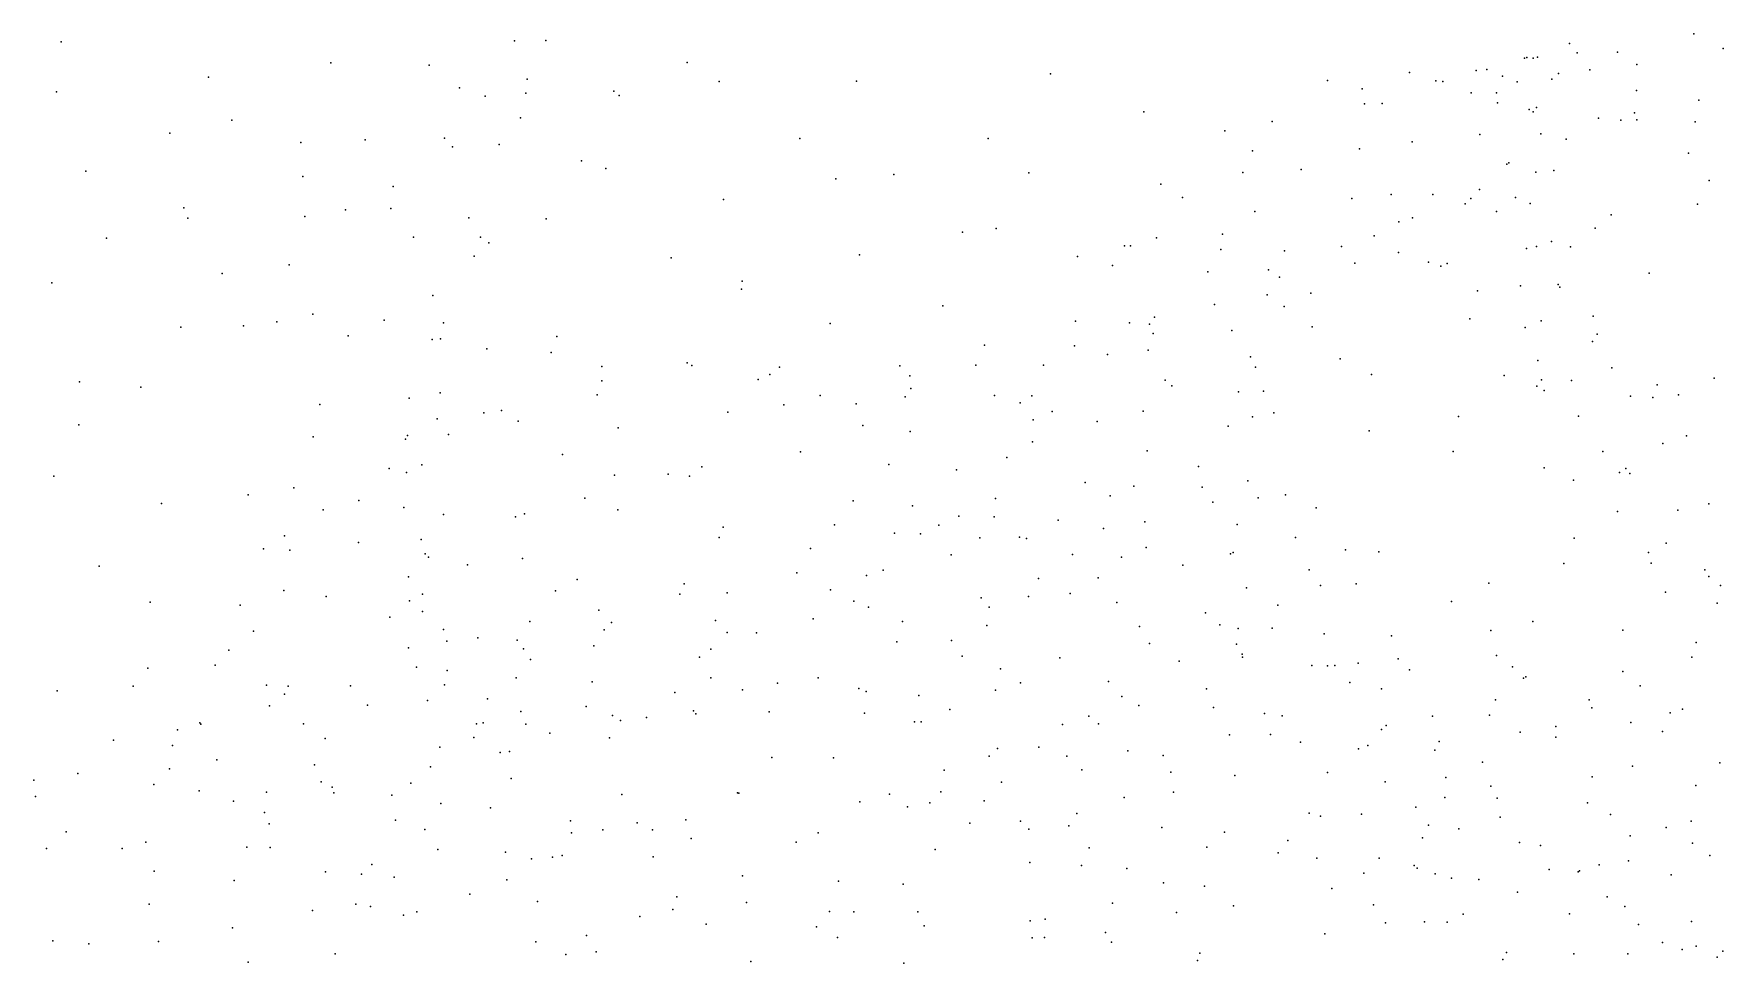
# Model space of a CAD drawing. Header units: metres. Extents: x -25 to 25, y -27.8 to 27.8.
# Drawn here: x -18.756 to -15.677, y 5.104 to 6.798 of the extents above; entities that cross this region are included whole.
import ezdxf

# ---------------------------------------------------------------- set-up
doc = ezdxf.new("R2010")
doc.units = ezdxf.units.M

msp = doc.modelspace()

# ---------------------------------------------------------------- linework, layer by layer
for p in [(-18.7057, 6.7834, 1.4063), (-17.8794, 6.7854, -11.1868), (-17.8225, 6.7856, -10.688), (-15.9564, 6.7801, -6.58), (-15.7301, 6.7981, 2.2402), (-18.2144, 6.7451, 1.6507), (-17.5649, 6.7457, 1.7505), (-16.0385, 6.7535, -6.1888), (-16.0342, 6.7551, 3.1329), (-16.0228, 6.7534, 2.8229), (-16.0152, 6.7552, -7.3378), (-15.9426, 6.7634, -6.8881), (-15.8693, 6.7645, 2.1647), (-15.6765, 6.771, -12.6761), (-18.4371, 6.7192, 1.5385), (-18.035, 6.7406, -10.1966), (-17.8565, 6.7153, -11.0477), (-16.9029, 6.7249, 1.9609), (-16.3977, 6.7127, -12.3884), (-16.2482, 6.7274, 2.7359), (-16.1267, 6.7313, 2.6392), (-16.1072, 6.7332, 3.5632), (-16.079, 6.7208, 3.2792), (-15.9889, 6.7154, 2.274), (-15.9765, 6.7255, -7.5063), (-15.9193, 6.7324, 4.2291), (-15.834, 6.7419, 2.5929), (-18.7143, 6.6925, -9.5202), (-17.9798, 6.6996, -10.3574), (-17.9332, 6.6844, -11.6588), (-17.8591, 6.6899, -11.9512), (-17.6983, 6.6936, -12.1247), (-17.6889, 6.6858, 1.6767), (-17.5064, 6.7109, -12.2093), (-17.256, 6.7115, -12.2257), (-16.3346, 6.6976, 2.9839), (-16.2001, 6.7123, 2.2563), (-16.1878, 6.7113, 3.1273), (-16.1357, 6.6905, 3.8065), (-16.0896, 6.6906, -6.0289), (-16.052, 6.7106, 4.0208), (-15.8348, 6.6947, 4.4958), (-16.7327, 6.6556, 1.9992), (-16.3305, 6.6703, 2.1396), (-16.298, 6.6707, 2.4901), (-16.0876, 6.6725, -5.8665), (-16.03, 6.66, -7.1602), (-16.0226, 6.6557, -5.7118), (-16.017, 6.6639, -6.425), (-15.838, 6.6541, 4.8476), (-15.7209, 6.6772, -5.6866), (-18.3946, 6.6404, -9.6709), (-17.8684, 6.6448, -10.757), (-16.5851, 6.6211, -12.3328), (-16.4985, 6.6383, 2.7381), (-15.904, 6.6444, 4.7009), (-15.863, 6.6409, -12.637), (-15.8338, 6.6414, -7.5671), (-15.7277, 6.6377, 5.0626), (-18.5079, 6.6167, -9.5588), (-18.2687, 6.6001, -9.9023), (-18.1517, 6.605, -10.1511), (-18.0074, 6.608, 1.6184), (-17.9925, 6.5918, -10.5298), (-17.9075, 6.5961, -11.3192), (-17.3595, 6.6072, 1.7006), (-17.0164, 6.6072, -12.2245), (-16.2436, 6.6009, 3.6225), (-16.1203, 6.6142, 4.1737), (-16.0091, 6.6154, -6.9389), (-15.9628, 6.6059, 4.9586), (-17.7575, 6.5663, -11.9708), (-16.5345, 6.5849, 3.0276), (-16.3396, 6.5882, 3.2818), (-16.0711, 6.5606, -7.2807), (-16.0675, 6.5626, 4.7684), (-15.7396, 6.5804, -12.714), (-18.661, 6.5476, 1.3739), (-18.2656, 6.5377, 1.5175), (-17.7129, 6.5524, 1.5865), (-17.2941, 6.5338, -12.2032), (-17.1884, 6.5418, 1.7008), (-16.942, 6.5445, 1.8174), (-16.5522, 6.545, 2.5198), (-16.4458, 6.5505, 2.3896), (-16.0182, 6.5461, -6.5586), (-15.9855, 6.5489, 5.1805), (-15.702, 6.5304, 5.3419), (-18.1007, 6.5197, -10.3897), (-16.7017, 6.5238, 1.9254), (-16.6622, 6.4998, 2.6237), (-16.3532, 6.4978, 3.5882), (-16.2817, 6.505, 4.012), (-16.2059, 6.5053, -5.7575), (-16.1367, 6.4981, -12.5213), (-16.1206, 6.5144, 5.0506), (-16.0553, 6.4995, -5.6563), (-18.4825, 6.4807, 1.4421), (-18.1877, 6.4773, -10.2543), (-18.1051, 6.4797, 1.5356), (-17.4987, 6.4961, 1.5364), (-16.5302, 6.474, -12.3493), (-16.1468, 6.4883, -6.0553), (-16.0898, 6.4744, -6.2098), (-16.0285, 6.4889, -7.0877), (-15.8806, 6.4678, 5.4132), (-15.7232, 6.4874, -7.6221), (-18.4749, 6.4621, -9.5801), (-18.2616, 6.4649, -10.0552), (-17.9627, 6.4623, -11.4246), (-17.8218, 6.4608, 1.5257), (-17.0627, 6.4367, 1.6241), (-17.0019, 6.443, -12.2639), (-16.2678, 6.4553, 4.503), (-16.2429, 6.4626, 4.892), (-15.9097, 6.4435, -12.6287), (-18.6234, 6.4257, -9.4595), (-18.0635, 6.4272, -10.5662), (-17.9417, 6.4272, -10.816), (-17.9264, 6.4171, -11.1679), (-16.7675, 6.4117, 1.7866), (-16.7566, 6.4118, 2.7079), (-16.7097, 6.4263, 3.0469), (-16.5922, 6.4051, 2.3188), (-16.589, 6.4326, 3.2326), (-16.3723, 6.4102, 4.1562), (-16.3128, 6.4296, 4.3558), (-16.0353, 6.4069, -7.2562), (-16.0168, 6.4102, -6.4518), (-15.9892, 6.4193, -6.885), (-15.9551, 6.4094, -7.612), (-18.2901, 6.3769, 1.4734), (-17.9531, 6.3927, -11.7886), (-17.594, 6.3898, -12.1486), (-17.2509, 6.3952, 1.4749), (-16.8536, 6.392, -12.2807), (-16.7898, 6.3757, 2.9014), (-16.4763, 6.4026, 2.0641), (-16.3479, 6.3798, 4.6862), (-16.2683, 6.3991, 5.1183), (-16.2136, 6.3816, -12.4546), (-16.191, 6.3747, -5.8644), (-16.1795, 6.3795, 5.3142), (-18.7227, 6.3439, 1.3489), (-18.4122, 6.3612, -9.7144), (-17.4644, 6.347, 1.3829), (-16.6157, 6.3642, 1.857), (-16.5055, 6.368, 3.5286), (-16.4854, 6.3542, 3.9784), (-15.8117, 6.3618, 5.5542), (-18.0282, 6.3209, -11.5019), (-17.466, 6.3325, -12.2217), (-16.5079, 6.3219, 4.205), (-16.4282, 6.325, -12.3673), (-16.1246, 6.3296, -5.7293), (-16.0458, 6.3383, -6.3002), (-15.9775, 6.3412, 5.5354), (-15.9741, 6.3362, -6.5967), (-18.2469, 6.287, -10.3269), (-17.0989, 6.3023, 1.4243), (-16.6034, 6.3048, 3.7465), (-16.477, 6.3009, 4.4424), (-15.9133, 6.283, -6.7366), (-18.4877, 6.2631, 1.4242), (-18.3732, 6.2654, -9.8671), (-18.3127, 6.2732, -10.1058), (-18.1169, 6.2762, -10.5662), (-18.0089, 6.2711, -11.2846), (-17.3039, 6.2699, -12.2952), (-16.8573, 6.2743, 1.5612), (-16.7586, 6.2714, 3.8017), (-16.7221, 6.2685, 3.2908), (-16.7156, 6.2515, 2.3434), (-16.7131, 6.2815, 3.9984), (-16.5718, 6.257, 2.1562), (-16.4258, 6.2639, 4.9634), (-16.1383, 6.2782, 5.4662), (-16.0377, 6.2624, -6.1619), (-16.0084, 6.2746, -7.4619), (-18.1824, 6.2476, 1.4617), (-18.0295, 6.2405, -10.7835), (-18.0143, 6.2417, -11.7579), (-17.93, 6.2238, -11.918), (-17.8024, 6.2461, 1.4047), (-17.0226, 6.2303, 3.9058), (-16.8589, 6.2295, 2.5828), (-16.7245, 6.2216, 3.4498), (-15.915, 6.2373, -7.1298), (-15.9065, 6.2507, -5.6529), (-17.813, 6.2172, -12.0623), (-17.7201, 6.1916, 4.5376), (-17.5651, 6.1983, 4.3136), (-17.5561, 6.1936, -12.2349), (-17.3965, 6.1902, 4.3911), (-17.1774, 6.193, 3.9719), (-17.0389, 6.1942, 4.1663), (-16.9151, 6.1939, -12.3279), (-16.799, 6.2136, 4.2042), (-16.5382, 6.2089, 4.5588), (-16.529, 6.1901, 4.7222), (-16.3744, 6.2057, 5.2129), (-16.0145, 6.2025, -7.6376), (-18.6725, 6.1633, -9.4461), (-17.7203, 6.1655, 4.2829), (-17.4357, 6.168, 1.2363), (-17.4139, 6.1767, 4.0978), (-17.1589, 6.1745, 3.7707), (-16.6936, 6.1666, 1.549), (-16.3177, 6.1768, -12.3605), (-16.0756, 6.1751, 5.5927), (-16.0076, 6.167, -5.8048), (-15.9529, 6.1658, -6.2893), (-15.8794, 6.1889, -6.5728), (-15.6932, 6.1703, -5.6774), (-18.5607, 6.1538, -9.6137), (-18.0715, 6.1338, -11.4172), (-18.0152, 6.1436, -11.0672), (-17.729, 6.1396, 4.7203), (-17.3222, 6.1384, 3.8249), (-17.1677, 6.136, 4.4745), (-17.1569, 6.1513, -12.359), (-17.0045, 6.1385, 3.5597), (-16.9365, 6.1378, 1.3579), (-16.6812, 6.1564, 4.4239), (-16.56, 6.1451, 2.0024), (-16.5141, 6.1467, 1.7961), (-16.0159, 6.1558, -12.4891), (-16.0028, 6.1479, -5.9599), (-15.8454, 6.1376, -12.5718), (-15.8049, 6.1351, -7.0356), (-15.7969, 6.1583, 5.7131), (-15.7581, 6.1401, -7.8532), (-18.2343, 6.1222, -10.424), (-17.9355, 6.1072, 4.6466), (-17.9034, 6.1114, 1.397), (-17.4906, 6.1082, 3.8572), (-17.3884, 6.1216, 4.7375), (-17.2566, 6.1235, 4.6246), (-16.9581, 6.1253, 2.7791), (-16.8994, 6.1094, 3.2725), (-16.7338, 6.1101, -12.3216), (-16.5344, 6.0996, 4.982), (-16.4957, 6.1073, -12.3034), (-16.1587, 6.1005, -12.3837), (-15.9402, 6.1011, -6.1167), (-18.6734, 6.0852, 1.3932), (-18.0203, 6.0963, -11.827), (-17.9997, 6.0673, 4.2912), (-17.8726, 6.092, 4.2036), (-17.6905, 6.0795, 3.9852), (-17.2449, 6.0837, 1.1448), (-17.1584, 6.0732, 3.518), (-16.9341, 6.0944, 2.5911), (-16.8175, 6.091, 4.4554), (-16.5787, 6.0829, 4.8289), (-16.3219, 6.074, 5.4215), (-18.2466, 6.0636, 1.432), (-18.0784, 6.0592, -11.6084), (-18.0744, 6.0656, 4.5422), (-17.3585, 6.036, 3.5746), (-16.9352, 6.0545, 4.5517), (-16.7265, 6.0381, 2.1772), (-16.1688, 6.0365, 5.5815), (-15.896, 6.0368, -5.9483), (-15.7867, 6.0512, -6.5394), (-15.7434, 6.0649, -6.7565), (-18.1082, 6.0058, 4.7374), (-18.0484, 6.012, -11.2176), (-17.7919, 6.0312, 4.9136), (-17.5379, 6.0085, 1.1443), (-17.1974, 6.0131, 4.816), (-16.982, 6.0255, 3.117), (-16.6328, 6.0092, 1.9901), (-16.0031, 6.0071, -7.9206), (-15.8542, 6.0057, -7.4438), (-18.7191, 5.9916, -9.5643), (-18.0764, 5.9981, -10.7282), (-17.697, 5.9934, 1.2469), (-17.5996, 5.9951, 3.7036), (-17.5607, 5.9915, 4.9945), (-17.0738, 6.0034, 3.3708), (-16.8392, 5.98, 2.3235), (-16.5431, 5.9831, 1.7712), (-15.9492, 5.9843, -7.6255), (-15.8655, 5.9982, -12.4473), (-15.8468, 5.9963, -7.9827), (-18.365, 5.9573, -10.1708), (-18.2815, 5.9702, -10.358), (-18.1635, 5.9472, -10.5642), (-17.7514, 5.9518, -12.1589), (-17.2623, 5.9469, 3.3945), (-17.0028, 5.9507, 1.2115), (-16.7936, 5.9555, -12.3508), (-16.7505, 5.9731, 4.7048), (-16.626, 5.9717, -12.3032), (-16.6065, 5.9444, 4.9456), (-16.5242, 5.9521, 5.1629), (-16.4742, 5.9573, 1.5859), (-18.5228, 5.942, 1.4173), (-18.2283, 5.93, 4.3346), (-18.081, 5.9346, -11.3767), (-18.0091, 5.922, 4.0304), (-17.878, 5.9173, 3.8924), (-17.8611, 5.9229, 1.291), (-17.6913, 5.9305, 5.0547), (-17.1541, 5.9375, 1.1123), (-17.0698, 5.9188, 4.8446), (-17.0055, 5.9177, 2.72), (-16.4183, 5.9337, 5.3341), (-15.8694, 5.9269, 5.7644), (-15.759, 5.9296, -6.3104), (-15.703, 5.9414, 5.8036), (-18.2988, 5.8828, 4.4827), (-17.499, 5.8984, -12.3304), (-17.2962, 5.9027, -12.3896), (-17.1868, 5.8875, -2.9832), (-17.1396, 5.8865, -2.6662), (-17.1059, 5.9022, -2.8164), (-16.8888, 5.9114, -2.5633), (-16.806, 5.8965, -2.4323), (-16.7307, 5.9085, 2.0603), (-16.5624, 5.9035, 1.432), (-18.3373, 5.859, 1.4034), (-18.289, 5.8567, 4.6563), (-18.1636, 5.8707, 4.1463), (-18.0496, 5.8763, -11.7319), (-17.5066, 5.8798, 5.0873), (-17.3398, 5.8595, -3.0411), (-17.0312, 5.879, 3.1375), (-16.9589, 5.8807, -2.4082), (-16.9465, 5.8779, -2.838), (-16.7282, 5.8614, -2.2237), (-16.5694, 5.8525, -2.1223), (-16.4562, 5.8798, -1.9484), (-16.3649, 5.8575, -2.0939), (-16.3042, 5.8536, -12.2623), (-15.9479, 5.8784, -7.7443), (-15.8126, 5.8523, -12.3506), (-15.7805, 5.8692, -7.4751), (-18.6367, 5.8278, 1.3691), (-18.0424, 5.8498, 1.3307), (-18.0362, 5.8438, -11.0029), (-17.965, 5.8299, -11.8953), (-17.8651, 5.8418, -12.0425), (-17.2078, 5.8204, 3.2625), (-17.0834, 5.8483, -3.0952), (-16.8627, 5.8487, 4.7655), (-16.7731, 5.8439, -2.6765), (-16.6614, 5.8294, 1.2971), (-16.5743, 5.8503, -2.3327), (-16.4311, 5.8209, -2.2392), (-15.9672, 5.8324, -7.9534), (-15.8081, 5.8332, -7.973), (-15.7098, 5.8207, -6.0927), (-18.0728, 5.8083, -11.5078), (-17.7656, 5.8031, 5.1122), (-17.5701, 5.7953, -3.0656), (-17.3652, 5.8153, -2.7639), (-17.2379, 5.8108, 5.0413), (-16.9245, 5.8048, 1.1939), (-16.8158, 5.806, 2.1832), (-16.4107, 5.7924, -1.6846), (-16.3455, 5.7956, 5.4271), (-16.1034, 5.7968, -1.9204), (-15.7025, 5.8089, 0.6378), (-15.6816, 5.792, -5.8466), (-18.5438, 5.7619, -10.0337), (-18.3001, 5.783, -10.3507), (-18.2227, 5.7722, 4.873), (-18.0709, 5.7645, 3.9412), (-18.0471, 5.7766, -11.1584), (-17.8051, 5.7825, 3.6668), (-17.5784, 5.7762, -2.887), (-17.4922, 5.7787, 3.3716), (-17.3033, 5.7842, -2.5196), (-17.2611, 5.7636, -2.3482), (-17.0291, 5.7698, 2.928), (-16.9428, 5.7724, 2.4316), (-16.8668, 5.7777, -2.1706), (-16.7818, 5.7614, -3.1413), (-16.5455, 5.788, -1.8538), (-16.1719, 5.7634, -12.246), (-15.7819, 5.7801, 0.8875), (-15.6873, 5.76, -7.8456), (-18.3793, 5.7567, 4.5784), (-18.1069, 5.7347, -10.6698), (-18.0472, 5.7446, -10.8818), (-17.726, 5.7474, -3.1313), (-17.513, 5.7285, -2.6046), (-17.335, 5.7316, 0.8753), (-17.2344, 5.7525, -3.285), (-17.0144, 5.7529, 2.7115), (-16.6203, 5.7425, -2.7737), (-16.4882, 5.7565, 1.5197), (-18.3552, 5.7089, 4.7583), (-18.009, 5.7123, -11.7896), (-17.9466, 5.6971, 3.7515), (-17.8516, 5.7269, -2.9379), (-17.7164, 5.7114, -3.2935), (-17.7028, 5.7247, -2.7878), (-17.4919, 5.7066, 5.1758), (-17.4387, 5.7061, -3.3893), (-17.1722, 5.7264, -2.2227), (-17.0187, 5.7195, -12.397), (-16.7406, 5.7175, -3.3916), (-16.5942, 5.7207, -3.0129), (-16.5607, 5.7137, -3.2645), (-16.4986, 5.7147, -2.6406), (-16.4038, 5.704, -2.4962), (-16.2809, 5.7003, -1.6164), (-16.1002, 5.7102, -2.1708), (-16.0232, 5.7269, 5.6903), (-15.8592, 5.7107, 0.74), (-18.4002, 5.6746, 4.3497), (-18.0726, 5.6787, 1.2618), (-18.003, 5.6911, -3.0505), (-17.8746, 5.6926, -3.2233), (-17.863, 5.6769, 1.16), (-17.7349, 5.6825, -12.1459), (-17.5217, 5.6763, -2.4124), (-17.1828, 5.6897, 3.1316), (-17.083, 5.6922, -3.3769), (-16.7219, 5.6864, -1.8811), (-16.5633, 5.6851, 5.1223), (-16.5532, 5.6673, -1.6399), (-15.7257, 5.6885, 0.461), (-18.5477, 5.6416, 1.3097), (-18.4251, 5.6471, -10.2054), (-18.0581, 5.6433, -11.3827), (-18.002, 5.6372, -2.8588), (-17.8506, 5.6576, -2.7635), (-17.5426, 5.6617, -12.2721), (-17.0637, 5.6635, 1.0131), (-16.9935, 5.6405, 4.9887), (-16.8854, 5.6602, 1.1369), (-16.668, 5.6543, 1.2053), (-16.5526, 5.6614, -3.4946), (-16.4264, 5.6464, -2.9496), (-16.3976, 5.6457, 5.3295), (-16.3844, 5.6465, -3.3482), (-16.3421, 5.651, 1.2162), (-16.2688, 5.6584, -2.4166), (-16.248, 5.6385, 5.4889), (-16.0896, 5.6646, -1.661), (-16.0608, 5.6441, 1.0255), (-15.8592, 5.6355, -1.8551), (-15.7336, 5.6615, -7.6521), (-18.5746, 5.6086, -10.0514), (-18.3314, 5.6105, 1.29), (-18.2919, 5.6085, 4.101), (-18.1786, 5.6091, -10.5578), (-18.0073, 5.6112, 5.1128), (-17.8763, 5.624, -11.9617), (-17.7377, 5.6164, -3.5303), (-17.5219, 5.6237, 0.8085), (-17.4001, 5.6142, 3.2441), (-17.3261, 5.6237, -3.5286), (-17.2521, 5.6044, -2.0597), (-16.9572, 5.6149, -1.9772), (-16.7971, 5.6175, 2.0112), (-16.3572, 5.6153, -1.5026), (-16.0402, 5.6232, -12.2197), (-16.036, 5.626, -2.2936), (-15.8281, 5.6096, -2.1877), (-18.7129, 5.6003, -9.9101), (-18.299, 5.594, 4.8901), (-18.1474, 5.574, 3.927), (-18.0379, 5.5824, -11.0856), (-17.929, 5.5858, -3.4139), (-17.5871, 5.597, -3.6436), (-17.4639, 5.6018, -2.19), (-17.2388, 5.5989, 5.1347), (-17.1428, 5.5918, 0.876), (-17.0027, 5.6017, -3.556), (-16.7724, 5.5902, -12.3533), (-16.7418, 5.5738, 1.861), (-16.6183, 5.6041, -3.6679), (-16.2991, 5.6038, -2.6682), (-16.0918, 5.5841, -2.4475), (-15.9206, 5.5841, 0.6508), (-18.3263, 5.5728, -3.0885), (-17.8682, 5.5623, -3.6009), (-17.7488, 5.5719, 3.4779), (-17.7011, 5.5556, 0.916), (-17.6861, 5.5459, -2.4098), (-17.6388, 5.5516, -12.1743), (-17.5532, 5.5636, -3.8568), (-17.5492, 5.5582, 3.3037), (-17.4151, 5.5617, 5.1969), (-17.2414, 5.5597, 0.7268), (-17.1504, 5.5435, -3.685), (-17.1386, 5.5438, -1.9528), (-17.0863, 5.5662, 3.0135), (-16.8329, 5.5538, -3.7431), (-16.6056, 5.5701, 1.6351), (-16.5127, 5.559, 1.1317), (-16.4801, 5.5544, -3.7521), (-16.2062, 5.5543, -3.3306), (-16.1024, 5.556, -1.5429), (-15.9157, 5.5694, -2.4125), (-15.845, 5.5427, -2.5713), (-15.773, 5.5601, 0.983), (-15.7509, 5.5666, -2.3908), (-18.4935, 5.5294, -3.1163), (-18.4528, 5.5422, -3.2961), (-18.4513, 5.5398, 4.4238), (-18.2639, 5.5404, -3.3949), (-18.2245, 5.5132, 1.2136), (-17.9536, 5.5152, -3.7636), (-17.9485, 5.5403, 3.689), (-17.9368, 5.5418, -2.6879), (-17.8591, 5.5393, 5.1747), (-17.815, 5.523, -2.5542), (-17.7064, 5.5145, -3.9699), (-16.8807, 5.5391, 4.9412), (-16.8151, 5.54, -1.7254), (-16.5762, 5.5203, 5.062), (-16.5015, 5.5204, -3.9179), (-16.2994, 5.53, 5.3873), (-16.2907, 5.537, 1.072), (-16.0465, 5.5247, 0.8083), (-15.9816, 5.5355, -2.9137), (-15.9814, 5.5155, -3.1394), (-15.787, 5.5264, -2.9076), (-18.6103, 5.5103, -3.2509), (-18.5028, 5.5005, -10.1524), (-18.0159, 5.4973, -11.5819), (-17.9055, 5.4877, 1.0313), (-17.8885, 5.4897, -3.9288), (-17.0141, 5.4814, -1.8082), (-16.9993, 5.495, 0.9108), (-16.9236, 5.4975, 2.4316), (-16.7614, 5.4909, -4.1171), (-16.6973, 5.4821, 4.9725), (-16.4467, 5.5069, 1.4114), (-16.3415, 5.4946, -1.3873), (-16.3242, 5.5005, -3.7333), (-16.2022, 5.492, -12.2404), (-16.1945, 5.5076, -3.4892), (-18.5082, 5.4581, -2.976), (-18.4223, 5.4744, 4.2749), (-18.2442, 5.4651, 4.0063), (-18.0327, 5.4619, -11.3919), (-17.4107, 5.4785, -2.0026), (-17.2984, 5.4781, -12.3349), (-17.0964, 5.4555, 5.0997), (-16.8726, 5.4809, 0.9979), (-16.8455, 5.4564, 2.2316), (-16.6834, 5.4519, -1.416), (-16.3978, 5.4515, 5.2387), (-16.115, 5.47, 5.5006), (-15.8417, 5.4629, -3.1974), (-15.6826, 5.4688, 0.2961), (-18.7557, 5.4373, -3.1626), (-18.6756, 5.4494, 1.1712), (-18.5372, 5.4296, -3.4999), (-18.2317, 5.4345, -10.4966), (-18.2116, 5.4248, 5.0075), (-18.0686, 5.432, 1.08), (-17.8854, 5.4403, -11.8435), (-16.992, 5.4339, -12.3582), (-16.5669, 5.4458, -4.1774), (-16.2924, 5.4341, -3.8792), (-16.1821, 5.4425, 0.9204), (-16.0998, 5.4266, 1.1455), (-15.9154, 5.4432, -12.1965), (-15.7267, 5.4274, -1.5368), (-18.7523, 5.4076, -3.4197), (-18.4542, 5.4181, 4.5953), (-18.3915, 5.3994, -3.5884), (-18.3314, 5.4153, 1.1588), (-18.209, 5.4145, -3.6715), (-18.1034, 5.4098, -10.7114), (-18.0138, 5.3948, -2.625), (-17.6839, 5.4113, -12.0871), (-17.4731, 5.4143, -3.9474), (-17.4707, 5.4136, 3.2201), (-17.2501, 5.3982, 0.5159), (-17.1961, 5.4118, 3.043), (-17.1632, 5.389, -1.8187), (-17.1225, 5.3958, 0.6283), (-17.1022, 5.4163, -3.9317), (-17.0235, 5.3995, 0.749), (-16.7681, 5.4056, 1.916), (-16.6783, 5.4156, 1.7298), (-16.1837, 5.4058, -3.7259), (-16.0884, 5.4046, -3.5534), (-15.9239, 5.3961, -3.367), (-18.3353, 5.3782, -10.3473), (-18.0965, 5.3644, -3.8241), (-17.9233, 5.3868, 5.1615), (-17.7773, 5.3632, -2.3538), (-17.6559, 5.3595, -2.2096), (-17.5671, 5.3652, 5.2411), (-17.0494, 5.3588, -1.7154), (-16.9573, 5.3626, -4.026), (-16.8546, 5.3769, -1.58), (-16.4311, 5.3775, -1.2391), (-16.4102, 5.372, -4.3061), (-16.3356, 5.3752, 0.9352), (-16.2369, 5.3879, -1.3333), (-16.0833, 5.3697, -1.3655), (-15.8818, 5.3749, 0.2628), (-15.7352, 5.3629, -3.3108), (-18.6965, 5.3433, -2.946), (-18.3269, 5.3578, -2.7935), (-18.0431, 5.3475, -11.2684), (-17.7756, 5.3411, 5.2113), (-17.7185, 5.3468, -3.941), (-17.628, 5.3471, 3.3248), (-17.5573, 5.331, -2.0691), (-17.3259, 5.3415, 3.107), (-16.9422, 5.3478, 2.6347), (-16.8693, 5.3542, 0.8491), (-16.6995, 5.3514, -12.317), (-16.5857, 5.3424, 0.9199), (-16.4699, 5.3277, 1.4626), (-16.2246, 5.332, -4.1997), (-16.2136, 5.3554, -4.0375), (-16.1584, 5.3487, -3.8744), (-15.846, 5.3359, 5.6015), (-15.7803, 5.3512, 0.8291), (-18.7323, 5.3131, -9.9156), (-18.5944, 5.3126, -3.591), (-18.5515, 5.3241, 1.0814), (-18.3676, 5.3153, 4.2125), (-18.3246, 5.3148, 4.8549), (-18.0192, 5.3109, 0.8997), (-17.8958, 5.3059, -2.4535), (-17.8103, 5.2968, -11.8838), (-17.7925, 5.3003, 0.7188), (-17.6266, 5.2976, 0.5879), (-17.3661, 5.3241, -12.2409), (-17.1131, 5.311, 2.9378), (-16.8322, 5.314, 4.9511), (-16.6178, 5.3153, -4.2626), (-16.4879, 5.3052, -12.279), (-16.0479, 5.3237, -3.6879), (-16.0094, 5.3181, 0.0707), (-15.7327, 5.3226, 5.7374), (-15.7007, 5.3002, 0.1578), (-18.536, 5.2713, -10.131), (-18.2243, 5.2703, 0.9516), (-18.1586, 5.2659, 5.0328), (-18.1394, 5.2835, 3.8831), (-17.8483, 5.2941, 3.5272), (-16.9403, 5.2872, 0.5782), (-16.8462, 5.2821, 2.4121), (-16.7634, 5.2765, 0.7218), (-16.4169, 5.2955, 5.1373), (-16.3316, 5.2678, -0.2451), (-16.3035, 5.2954, -12.2469), (-16.24, 5.2818, 0.0547), (-16.2346, 5.277, 5.2768), (-16.2015, 5.2664, -0.3414), (-15.9936, 5.2745, 0.7004), (-15.9409, 5.27, 0.5235), (-15.9383, 5.2722, 5.4763), (-15.9023, 5.2829, -1.2835), (-15.8493, 5.2904, -3.5241), (-18.3905, 5.2542, 4.7226), (-18.099, 5.2604, -2.5969), (-17.8936, 5.256, -11.7331), (-17.4641, 5.263, -3.8931), (-17.2888, 5.2532, 5.1859), (-17.1712, 5.2478, -3.9278), (-16.6969, 5.2503, 1.8221), (-16.6222, 5.244, 0.7887), (-16.3896, 5.2401, -0.102), (-16.1716, 5.2587, -1.1918), (-16.122, 5.2561, -4.3222), (-15.7715, 5.2647, 0.5009), (-18.5453, 5.2111, 0.9297), (-18.1687, 5.2113, -3.8372), (-18.1419, 5.2069, 0.8232), (-17.9612, 5.2297, -3.898), (-17.8379, 5.2163, -2.338), (-17.5837, 5.225, -12.0763), (-17.4569, 5.2142, -12.1646), (-16.7896, 5.213, 2.1519), (-16.569, 5.2082, 1.6279), (-16.3138, 5.2103, 0.9001), (-16.0516, 5.233, 0.9124), (-15.8881, 5.2246, -0.1649), (-15.8559, 5.2069, 0.3231), (-18.2475, 5.1999, 4.0261), (-18.0819, 5.1912, -11.2105), (-18.0575, 5.1972, -11.3637), (-17.6508, 5.1888, -2.1457), (-17.5909, 5.2015, 5.2272), (-17.5301, 5.1751, 0.5139), (-17.3054, 5.1981, 0.4277), (-17.2608, 5.1974, -12.2284), (-17.1443, 5.1972, -1.6961), (-16.9397, 5.1807, -4.0193), (-16.9125, 5.1839, 5.0117), (-16.673, 5.1959, 4.9588), (-16.2923, 5.1772, -4.3901), (-16.2207, 5.1791, -0.4826), (-16.1794, 5.1787, 1.0997), (-16.1504, 5.1933, 0.1518), (-15.9564, 5.1935, -4.2921), (-15.8309, 5.1743, -3.8295), (-15.734, 5.1796, -0.0222), (-18.7212, 5.1443, -3.6825), (-18.5287, 5.1432, -2.715), (-18.3935, 5.1683, -10.2741), (-17.8407, 5.1424, 0.5599), (-17.7485, 5.1541, 3.4422), (-17.3294, 5.1699, -1.8127), (-17.2911, 5.1508, -3.8489), (-17.1328, 5.1717, 0.4024), (-16.936, 5.1497, 2.664), (-16.9138, 5.1506, -1.5922), (-16.8023, 5.1595, -12.265), (-16.4024, 5.1574, 1.4296), (-18.6554, 5.1391, 0.7574), (-18.2064, 5.1207, 0.6802), (-17.786, 5.1197, 5.1653), (-17.7304, 5.1244, -3.8373), (-16.7916, 5.1422, 2.2961), (-16.6305, 5.1223, 1.7673), (-16.0712, 5.123, -0.5405), (-15.9485, 5.1208, -4.4565), (-15.8505, 5.1211, -0.364), (-15.7869, 5.1417, -4.3102), (-15.7514, 5.1287, -0.1912), (-15.7257, 5.1346, -4.1198), (-15.6878, 5.1149, -1.345), (-15.6769, 5.1256, -4.4293), (-18.3651, 5.1059, 0.701), (-17.4487, 5.1071, 3.1751), (-17.1698, 5.1037, 2.9197), (-16.6346, 5.1084, 0.5934), (-16.078, 5.1106, -1.2282)]:
    msp.add_point(p)

doc.saveas('drawing.dxf')
